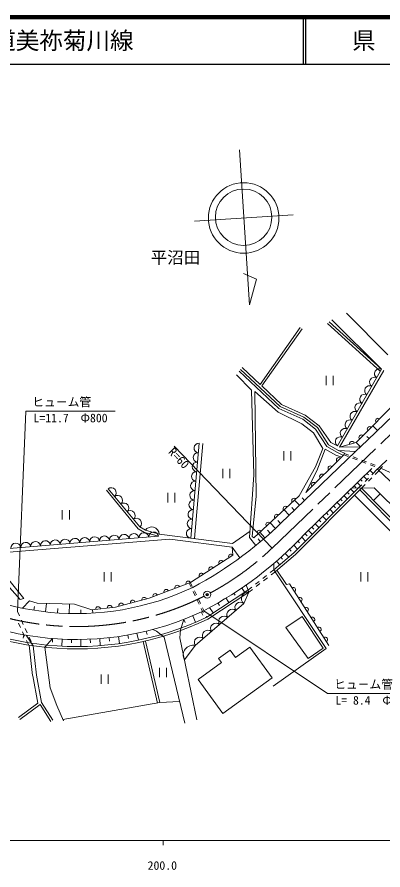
# Model space of a CAD drawing. Units: millimetres, scale not verified. Extents: x 40000 to 680000, y 20000 to 380000.
# Drawn here: x 237017 to 314670, y 198715 to 380000 of the extents above; entities that cross this region are included whole.
import ezdxf
from ezdxf.enums import TextEntityAlignment as Align

# ---------------------------------------------------------------- set-up
doc = ezdxf.new("R2010")
doc.units = ezdxf.units.MM
doc.header["$LTSCALE"] = 1000
doc.header["$PDMODE"] = 32
doc.header["$PDSIZE"] = 500
doc.linetypes.add('CHAIN', pattern=[18.5, 12, -1.5, 3.5, -1.5])
for name, color, linetype, lineweight in [('M-BGD', 7, 'Continuous', 13), ('M-BMK', 2, 'CHAIN', 13), ('M-BMK-SRVR', 3, 'Continuous', 13), ('M-STR-HTXT', 7, 'Continuous', 13), ('M-TTL', 2, 'Continuous', 140), ('M-TTL-BAND', 7, 'Continuous', 13), ('M-TTL-LINE', 7, 'Continuous', 25)]:
    doc.layers.add(name, color=color, linetype=linetype, lineweight=lineweight)
doc.layers.add('M-TTL-TXT', color=7, linetype='Continuous')
doc.styles.add('ＭＳ ゴシック', font='')
doc.styles.get('ＭＳ ゴシック').set_extended_font_data('MS Gothic')

msp = doc.modelspace()

# ---------------------------------------------------------------- linework, layer by layer
at = {"layer": 'M-BGD'}
for p, q in [((314397, 305131), (303801, 315630)), ((315728, 308196), (306959, 317058)), ((288596, 301926), (297098, 314015)), ((288964, 301580), (297507, 313728)), ((314143, 304687), (302936, 314844)), ((314397, 305131), (303272, 315214)), ((284127, 304753), (292599, 296793)), ((284469, 305117), (292881, 297214)), ((284812, 305482), (288596, 301926)), ((314397, 305131), (305048, 288841)), ((314831, 304882), (305482, 288592)), ((283600, 303971), (286791, 300664)), ((302626, 303727), (302626, 301727)), ((304126, 303727), (304126, 301727)), ((288964, 301580), (293163, 297635)), ((311391, 290050), (323251, 301521)), ((286791, 300664), (287253, 282669)), ((287496, 300432), (292448, 295986)), ((287732, 278169), (287496, 300432)), ((293163, 297635), (298161, 295373)), ((318191, 298820), (308999, 289577)), ((292448, 295986), (297469, 293569)), ((292599, 296793), (297642, 294510)), ((292881, 297214), (297901, 294941)), ((297642, 294510), (300378, 292393)), ((297901, 294941), (300751, 292737)), ((298161, 295373), (301123, 293081)), ((297469, 293569), (299920, 291642)), ((300378, 292393), (302775, 288732)), ((300751, 292737), (303129, 289104)), ((301123, 293081), (303647, 289585)), ((313541, 292117), (312550, 293148)), ((299920, 291642), (301881, 288261)), ((311739, 290385), (311263, 290880)), ((291135, 267110), (270386, 288777)), ((275659, 289417), (273869, 269253)), ((276456, 289347), (274695, 269180)), ((301881, 288261), (300342, 284424)), ((302775, 288732), (305013, 287422)), ((303129, 289104), (305243, 287867)), ((303647, 289585), (305048, 288841)), ((308999, 289577), (305482, 288592)), ((305482, 288592), (309937, 288652)), ((311391, 290050), (308867, 287624)), ((309937, 288652), (309024, 289602)), ((293620, 287734), (293620, 285734)), ((294415, 273800), (308867, 287624)), ((295120, 287734), (295120, 285734)), ((306372, 286917), (298307, 278972)), ((300666, 283573), (302445, 288135)), ((302445, 288135), (304650, 286872)), ((304650, 286872), (305915, 286468)), ((305013, 287422), (306295, 286841)), ((305243, 287867), (306512, 287292)), ((305289, 287846), (308867, 287624)), ((306512, 287292), (306372, 286917)), ((306372, 286917), (307308, 286566)), ((306477, 287198), (307413, 286847)), ((308350, 286496), (309286, 286145)), ((308244, 286215), (309181, 285864)), ((310117, 285513), (311053, 285162)), ((310222, 285794), (311159, 285443)), ((311990, 284811), (312926, 284459)), ((312095, 285092), (313031, 284740)), ((315480, 285796), (312956, 283371)), ((280692, 283998), (280692, 281998)), ((282192, 283998), (282192, 281998)), ((300342, 284424), (296928, 278237)), ((298018, 270051), (312333, 284020)), ((298307, 278972), (300666, 283573)), ((311289, 283001), (311611, 282672)), ((311948, 283644), (312591, 282985)), ((312328, 282725), (313036, 283431)), ((313031, 282738), (313737, 283446)), ((313501, 283895), (337066, 261375)), ((313776, 283632), (314553, 284445)), ((313968, 284389), (314002, 284376)), ((287253, 282669), (286366, 269349)), ((309260, 281021), (309937, 280327)), ((309945, 281690), (310275, 281352)), ((310621, 282350), (311281, 281674)), ((310912, 281313), (311620, 282019)), ((311619, 281321), (312325, 282030)), ((262741, 271241), (255983, 279432)), ((263082, 271634), (256368, 279750)), ((309496, 279900), (295745, 266109)), ((310207, 279905), (296085, 265741)), ((307863, 279658), (308558, 278946)), ((312834, 279923), (308102, 279891)), ((308566, 280344), (308905, 279997)), ((309496, 279900), (310204, 280606)), ((309790, 279497), (330809, 257911)), ((310148, 279846), (331520, 257897)), ((310207, 279905), (310913, 280613)), ((334005, 258824), (312834, 279923)), ((269033, 278841), (269033, 276841)), ((270533, 278841), (270533, 276841)), ((286921, 269582), (287732, 278169)), ((296928, 278237), (287293, 269312)), ((298030, 277258), (297515, 277797)), ((305699, 277546), (306055, 277180)), ((306429, 278259), (307143, 277528)), ((307151, 278963), (307498, 278607)), ((308652, 278345), (329139, 257837)), ((314075, 278686), (312660, 277266)), ((295857, 275180), (295325, 275736)), ((296952, 276227), (295922, 277305)), ((304208, 276091), (304574, 275716)), ((304958, 276823), (305690, 276073)), ((246613, 275179), (246613, 273179)), ((248113, 275179), (248113, 273179)), ((294744, 274115), (293680, 275228)), ((301899, 273838), (302670, 273048)), ((302679, 274599), (303054, 274214)), ((303448, 275350), (304199, 274580)), ((291860, 271312), (290758, 272522)), ((292961, 272358), (292391, 272983)), ((300309, 272286), (301100, 271476)), ((301109, 273067), (301495, 272672)), ((264048, 270450), (262741, 271241)), ((264247, 270914), (263082, 271634)), ((267050, 269629), (264048, 270450)), ((267182, 270111), (264247, 270914)), ((282768, 268112), (286459, 270739)), ((289631, 269308), (288559, 270484)), ((290750, 270296), (290165, 270938)), ((298156, 270185), (298565, 269766)), ((298873, 270885), (299682, 270057)), ((299591, 271586), (299987, 271181)), ((269418, 269018), (233603, 266123)), ((267050, 269629), (233620, 266927)), ((267182, 270111), (282768, 268112)), ((269418, 269018), (282666, 267318)), ((287715, 267696), (286366, 269349)), ((287293, 269312), (286921, 269582)), ((288663, 268481), (288173, 269063)), ((296624, 268605), (296977, 268235)), ((297459, 269462), (298255, 268626)), ((282666, 267318), (282838, 265649)), ((284314, 265067), (282666, 267318)), ((294850, 266865), (295199, 266498)), ((295755, 267739), (296545, 266910)), ((282838, 265649), (273816, 259799)), ((295745, 266109), (291526, 262516)), ((296085, 265741), (291850, 262135)), ((293012, 265169), (293371, 264791)), ((293907, 265982), (294664, 265187)), ((291540, 263883), (291526, 262516)), ((292105, 264369), (292784, 263587)), ((234377, 261530), (238428, 256388)), ((255507, 262026), (255507, 260026)), ((257007, 262026), (257007, 260026)), ((289173, 260674), (289961, 261291)), ((290748, 261907), (291526, 262516)), ((290928, 261415), (291716, 262030)), ((291526, 262516), (302657, 245753)), ((294209, 259401), (292162, 262401)), ((310000, 262000), (310000, 260000)), ((311500, 262000), (311500, 260000)), ((237649, 256232), (234253, 260034)), ((273816, 259799), (265055, 256455)), ((273535, 259692), (273966, 258789)), ((273781, 259872), (274212, 258970)), ((285631, 259299), (286197, 257725)), ((287598, 259442), (288386, 260058)), ((287774, 258955), (288562, 259570)), ((289351, 260185), (290139, 260800)), ((294817, 259556), (294209, 259401)), ((303197, 246446), (294817, 259556)), ((274396, 257887), (274827, 256985)), ((274643, 258067), (275074, 257165)), ((277287, 252449), (286023, 258209)), ((277534, 252012), (286197, 257725)), ((283341, 257093), (283041, 257548)), ((285311, 257739), (284706, 258657)), ((286197, 257725), (285171, 255318)), ((286023, 258209), (286811, 258825)), ((286197, 257725), (286986, 258340)), ((238428, 256388), (237649, 256232)), ((239645, 255950), (238145, 254359)), ((241312, 255394), (239645, 255950)), ((265055, 256455), (257882, 254586)), ((275258, 256082), (275689, 255180)), ((275505, 256262), (275935, 255360)), ((281973, 255538), (281324, 256522)), ((240605, 253911), (240735, 254727)), ((249193, 255192), (241312, 255394)), ((243082, 253571), (243286, 255344)), ((245571, 253339), (245640, 254310)), ((248068, 253216), (248123, 255220)), ((252881, 254030), (249193, 255192)), ((250568, 253202), (250555, 253984)), ((257882, 254586), (252881, 254030)), ((253066, 253297), (253021, 254046)), ((285171, 255318), (274833, 246439)), ((276120, 254277), (276551, 253375)), ((276366, 254457), (276797, 253555)), ((278638, 253339), (277891, 254472)), ((279968, 254946), (279633, 255455)), ((237095, 253647), (237509, 252737)), ((274877, 251360), (274287, 252739)), ((276430, 252874), (276114, 253554)), ((276982, 252472), (277047, 252335)), ((277228, 252653), (277316, 252468)), ((297543, 252551), (294086, 250255)), ((297543, 252551), (301973, 245880)), ((237353, 251147), (237767, 250236)), ((237923, 251827), (238337, 250917)), ((271715, 249762), (272436, 251983)), ((272709, 251284), (272436, 251983)), ((298791, 243623), (294086, 250255)), ((238181, 249326), (238595, 248416)), ((238307, 247963), (238440, 248701)), ((238750, 250006), (239164, 249096)), ((240411, 246355), (238961, 248609)), ((260634, 247904), (260504, 248642)), ((262775, 247552), (262468, 249020)), ((264596, 248731), (264419, 249460)), ((265838, 249822), (266644, 249489)), ((266644, 249489), (268231, 248191)), ((271552, 248070), (271715, 249762)), ((239009, 247505), (239423, 246595)), ((239578, 248186), (239992, 247275)), ((242889, 246047), (244564, 247900)), ((244503, 247152), (244564, 247900)), ((246486, 246272), (246560, 247770)), ((248546, 246954), (248559, 247703)), ((250581, 246201), (250559, 247701)), ((252593, 247013), (252558, 247762)), ((254671, 246392), (254554, 247887)), ((256624, 247362), (256545, 248076)), ((258741, 246843), (258529, 248328)), ((266822, 234186), (263761, 247253)), ((267315, 234273), (264248, 247364)), ((268231, 248191), (272615, 229886)), ((271552, 248070), (275188, 230619)), ((239592, 246478), (240319, 240023)), ((240406, 246365), (240411, 246355)), ((240411, 246355), (241114, 240112)), ((244038, 237458), (242889, 246047)), ((274833, 246439), (272524, 243401)), ((279788, 243634), (282255, 245417)), ((282255, 245417), (283396, 243838)), ((283396, 243838), (286435, 246035)), ((291143, 239522), (286435, 246035)), ((302657, 245753), (291406, 237772)), ((301973, 245880), (298791, 243623)), ((280388, 242804), (279788, 243634)), ((267231, 241708), (267231, 239708)), ((268731, 241708), (268731, 239708)), ((275442, 239229), (280388, 242804)), ((240328, 239965), (241422, 234143)), ((241114, 240112), (242208, 234291)), ((254885, 240259), (254885, 238259)), ((256385, 240259), (256385, 238259)), ((291143, 239522), (280691, 231966)), ((280691, 231966), (275442, 239229)), ((245447, 233654), (244038, 237458)), ((241422, 234143), (237325, 231085)), ((241885, 233865), (237624, 230685)), ((241885, 233865), (244164, 230272)), ((242208, 234291), (244587, 230540)), ((246746, 230667), (267315, 234273)), ((267315, 234273), (271499, 234548)), ((246856, 230415), (245447, 233654))]:
    msp.add_line(p, q, dxfattribs=at)
for centre, radius, start, end in [((313916, 304204), 1044, 62.53294, 237.7619), ((312877, 302394), 1044, 62.53294, 237.7619), ((311838, 300584), 1044, 62.53294, 237.7619), ((310799, 298774), 1044, 62.53294, 237.7619), ((309760, 296964), 1044, 62.53294, 237.7619), ((308722, 295154), 1044, 62.53294, 237.7619), ((307683, 293344), 1044, 62.53294, 237.7619), ((313607, 294211), 500, 45.15989, 225.15989), ((306644, 291534), 1044, 62.53294, 237.7619), ((311845, 292438), 500, 45.15989, 225.15989), ((305605, 289724), 1044, 62.53294, 237.7619), ((310082, 290666), 500, 45.15989, 225.15989), ((275582, 288407), 1012, 85.61403, 264.23911), ((308070, 289317), 500, 15.64336, 195.64336), ((275403, 286391), 1012, 85.61403, 264.23911), ((275224, 284375), 1012, 85.61403, 264.23911), ((305303, 285865), 500, 44.57649, 224.57649), ((275045, 282358), 1012, 85.61403, 264.23911), ((301742, 282355), 500, 44.57649, 224.57649), ((303522, 284110), 500, 44.57649, 224.57649), ((274866, 280342), 1012, 85.61403, 264.23911), ((299961, 280601), 500, 44.57649, 224.57649), ((256999, 278905), 1055, 312.49495, 126.6951), ((274687, 278326), 1012, 85.61403, 264.23911), ((258341, 277281), 1055, 312.49495, 126.6951), ((295827, 277218), 500, 42.80943, 222.80943), ((259684, 275658), 1055, 312.49495, 126.6951), ((274508, 276309), 1012, 85.61403, 264.23911), ((293993, 275519), 500, 42.80943, 222.80943), ((261027, 274035), 1055, 312.49495, 126.6951), ((274329, 274293), 1012, 85.61403, 264.23911), ((235404, 331844), 82772, 298.03022, 315.47298), ((292159, 273820), 500, 42.80943, 222.80943), ((262370, 272411), 1055, 312.49495, 126.6951), ((274150, 272277), 1012, 85.61403, 264.23911), ((290325, 272121), 500, 42.80943, 222.80943), ((261830, 269159), 1049, 7.24838, 181.99396), ((263920, 269327), 1049, 7.24838, 181.99396), ((265577, 270010), 1608, 3.61353, 145.77419), ((266009, 269496), 1049, 7.24838, 181.99396), ((273971, 270260), 1012, 85.61403, 264.23911), ((288491, 270422), 500, 42.80943, 222.80943), ((238847, 267301), 1049, 7.24838, 181.99396), ((240937, 267470), 1049, 7.24838, 181.99396), ((243026, 267639), 1049, 7.24838, 181.99396), ((245115, 267808), 1049, 7.24838, 181.99396), ((247205, 267976), 1049, 7.24838, 181.99396), ((249294, 268145), 1049, 7.24838, 181.99396), ((251384, 268314), 1049, 7.24838, 181.99396), ((253473, 268483), 1049, 7.24838, 181.99396), ((255562, 268652), 1049, 7.24838, 181.99396), ((257652, 268821), 1049, 7.24838, 181.99396), ((259741, 268990), 1049, 7.24838, 181.99396), ((238817, 325745), 81281, 297.75759, 316.74878), ((236758, 267132), 1049, 7.24838, 181.99396), ((282418, 265377), 500, 32.96099, 212.96099), ((249636, 310444), 57250, 233.26027, 295.52128), ((278223, 262657), 500, 32.96099, 212.96099), ((280321, 264017), 500, 32.96099, 212.96099), ((276125, 261297), 500, 32.96099, 212.96099), ((249636, 310444), 62750, 233.26027, 295.52128), ((273349, 259621), 500, 20.89345, 200.89345), ((249636, 310444), 64750, 233.26027, 295.52128), ((249636, 310444), 64250, 233.26027, 295.52128), ((266342, 256946), 500, 20.89345, 200.89345), ((268678, 257838), 500, 20.89345, 200.89345), ((271013, 258729), 500, 20.89345, 200.89345), ((285968, 256400), 1344, 80.17406, 233.65567), ((295656, 258242), 500, 302.58836, 122.58836), ((261550, 255541), 500, 14.60445, 194.60445), ((263969, 256172), 500, 14.60445, 194.60445), ((284398, 254475), 1144, 47.46576, 213.8448), ((297003, 256135), 500, 302.58836, 122.58836), ((254195, 254176), 500, 6.34019, 186.34019), ((256679, 254452), 500, 6.34019, 186.34019), ((259130, 254911), 500, 14.60445, 194.60445), ((282675, 252995), 1144, 47.46576, 213.8448), ((298349, 254029), 500, 302.58836, 122.58836), ((280952, 251516), 1144, 47.46576, 213.8448), ((299696, 251923), 500, 302.58836, 122.58836), ((279229, 250036), 1144, 47.46576, 213.8448), ((301042, 249816), 500, 302.58836, 122.58836), ((277506, 248556), 1144, 47.46576, 213.8448), ((275783, 247076), 1144, 47.46576, 213.8448), ((302389, 247710), 500, 302.58836, 122.58836), ((274402, 244371), 2113, 78.22278, 207.32642)]:
    msp.add_arc(centre, radius, start, end, dxfattribs=at)
at = {"layer": 'M-BMK'}
msp.add_line((291135, 267110), (336192, 310424), dxfattribs=at)
for start, end in [(298.24294, 313.76091), (233.26027, 296.81054)]:
    msp.add_arc((249636, 310444), 60000, start, end, dxfattribs=at)
at = {"layer": 'M-BMK-SRVR'}
for p, q in [((284214, 351757), (286352, 318826)), ((295621, 337980), (274684, 336620)), ((287805, 324299), (285044, 325467)), ((286352, 318826), (287805, 324299))]:
    msp.add_line(p, q, dxfattribs=at)
for centre, radius in [((285111, 337297), 7493), ((285109, 337455), 5995), ((277366, 257237), 750)]:
    msp.add_circle(centre, radius, dxfattribs=at)
msp.add_point((277366, 257237), dxfattribs=at)
at = {"layer": 'M-STR-HTXT'}
for p, q in [((238869, 296203), (237135, 253559)), ((238869, 296203), (257869, 296203)), ((344650, 270232), (313877, 284256)), ((302934, 236187), (276672, 253817)), ((302934, 236187), (321934, 236187))]:
    msp.add_line(p, q, dxfattribs=at)
at = {"layer": 'M-TTL'}
msp.add_line((680000, 380000), (40000, 380000), dxfattribs=at)
at = {"layer": 'M-TTL-BAND'}
for p, q in [((40000, 205000), (579000, 205000)), ((268000, 205000), (268000, 204000))]:
    msp.add_line(p, q, dxfattribs=at)
at = {"layer": 'M-TTL-LINE'}
for p, q in [((297750, 380000), (297750, 370000)), ((298250, 380000), (298250, 370000)), ((40000, 370000), (680000, 370000))]:
    msp.add_line(p, q, dxfattribs=at)

# ---------------------------------------------------------------- texts
at = {"layer": 'M-BGD', "style": 'ＭＳ ゴシック'}
msp.add_text('平沼田', height=2566, dxfattribs=at).set_placement((270630, 328888), align=Align.MIDDLE_CENTER)
msp.add_text('R=60', height=1833, rotation=313.761, dxfattribs=at).set_placement((268580, 287048), align=Align.BOTTOM_LEFT)
at = {"layer": 'M-STR-HTXT', "style": 'ＭＳ ゴシック'}
for p in [(240244, 296703), (304309, 236687)]:
    msp.add_text('ヒュ－ム管', height=1833, dxfattribs=at).set_placement(p, align=Align.BOTTOM_LEFT)
for s, p in [('L=11.7\u3000Φ800', (248369, 295703)), ('L= 8.4\u3000Φ300', (312434, 235687))]:
    msp.add_text(s, height=1833, dxfattribs=at).set_placement(p, align=Align.TOP_CENTER)
at = {"layer": 'M-TTL-BAND', "style": 'ＭＳ ゴシック'}
msp.add_text('200.0', height=1833, dxfattribs=at).set_placement((267844, 198195), align=Align.BOTTOM_CENTER)
at = {"layer": 'M-TTL-TXT', "style": 'ＭＳ ゴシック'}
msp.add_text('一般県道美祢菊川線', height=3666, dxfattribs=at).set_placement((216734, 375000), align=Align.MIDDLE_LEFT)
msp.add_text('県\u3000名', height=3666, dxfattribs=at).set_placement((315625, 375000), align=Align.MIDDLE_CENTER)

doc.saveas('drawing.dxf')
